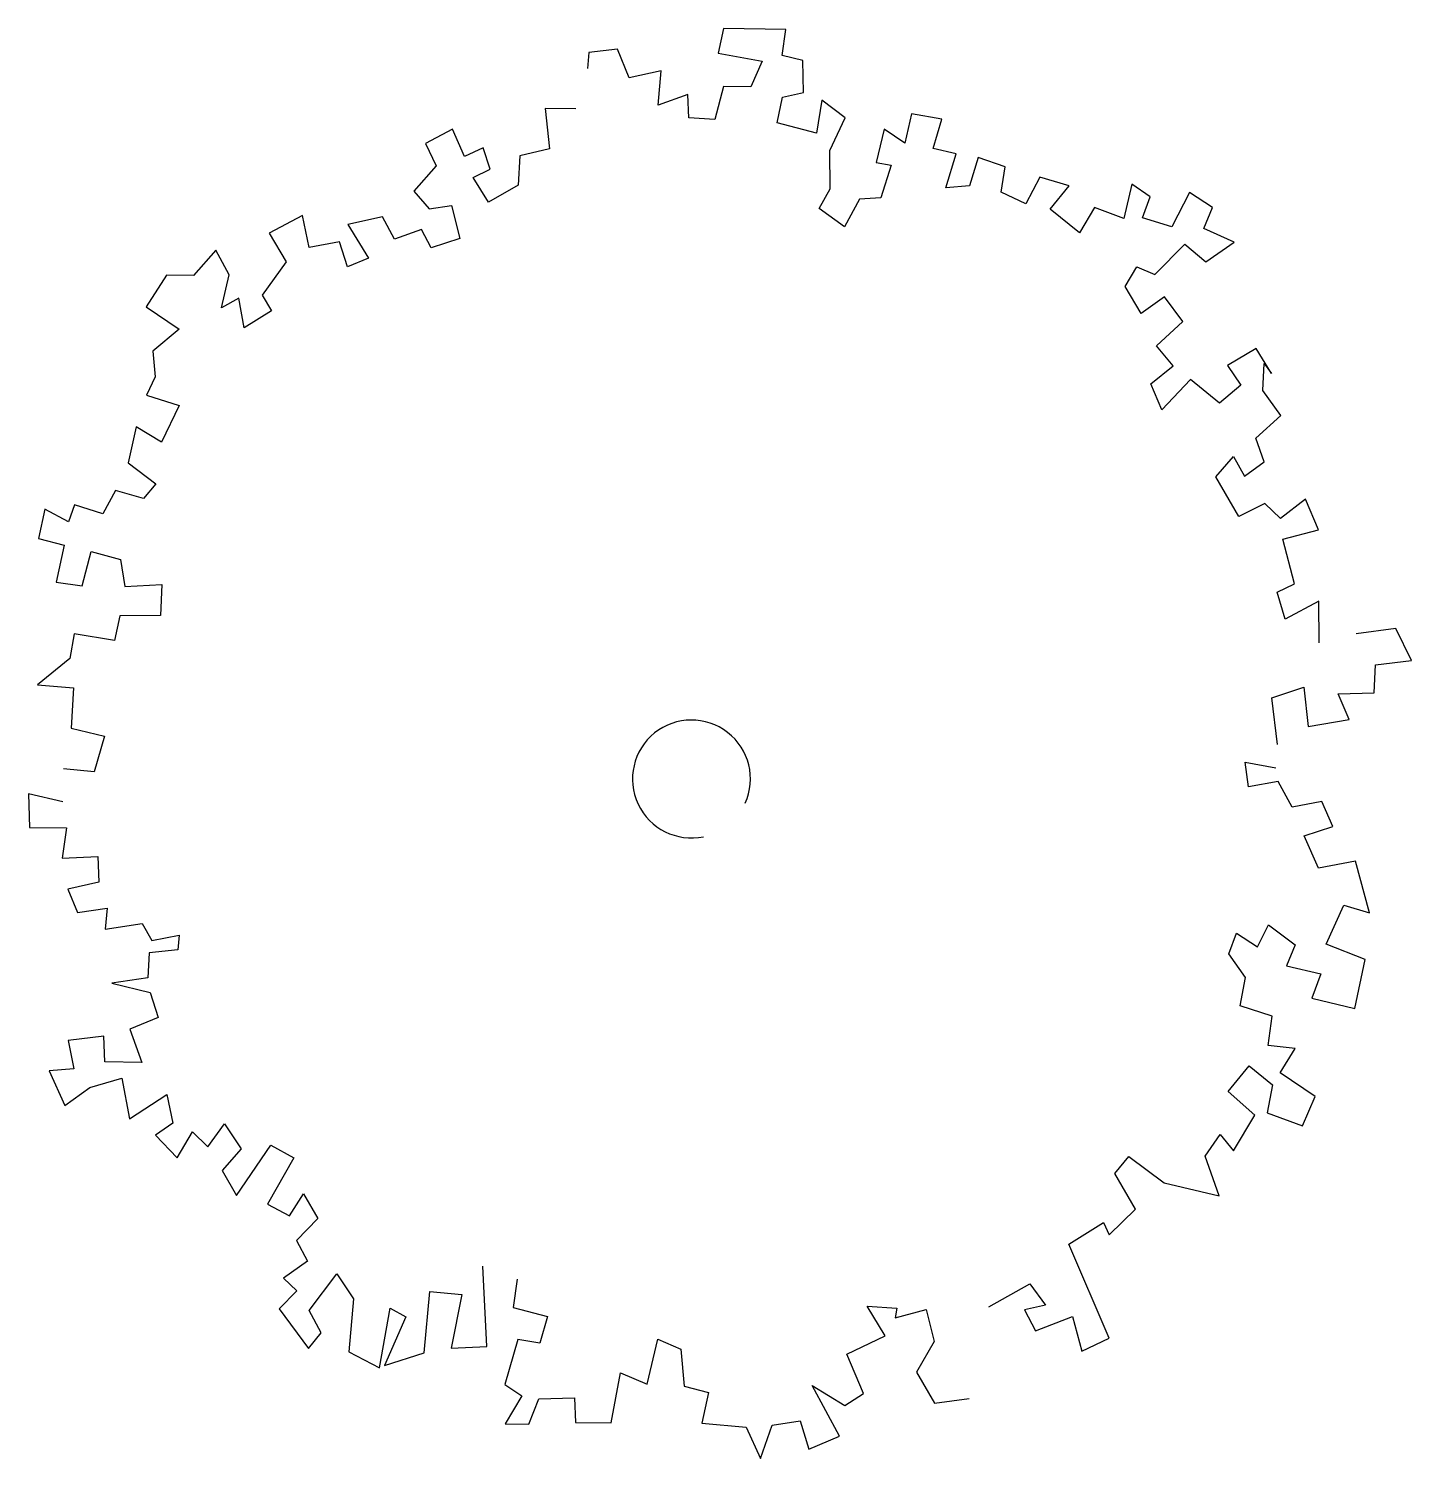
# Model space of a CAD drawing. Extents: x 62 to 1213, y 39 to 1231.
import ezdxf

# ---------------------------------------------------------------- set-up
doc = ezdxf.new("R2010")
doc.units = 0
doc.layers.get('0').update_dxf_attribs({"linetype": 'CONTINUOUS'})

msp = doc.modelspace()

# ---------------------------------------------------------------- linework, layer by layer
at = {"color": 0}
for points in [[(1136.5, 718.8), (1136.1, 753.6), (1108.1, 738.5), (1101.4, 761.1), (1115.8, 768.2), (1106.1, 805.2), (1135.8, 813), (1125, 838.5), (1104.3, 822.5), (1091.1, 834.9), (1069.6, 824.1), (1050.4, 857.2), (1065, 874.2), (1074.1, 857.7), (1090.7, 869.7), (1083.7, 889.4), (1104.4, 908.4), (1089.5, 929.1), (1090.7, 951.6), (1096.7, 943.3), (1083.8, 964), (1060, 950), (1071.1, 933.5), (1053.4, 918.5), (1029.1, 938.2), (1005.3, 913.1), (996.3, 934.6), (1014.9, 949.8), (1000.8, 966.4), (1022.8, 986.5), (1007.6, 1007.2), (988.1, 993.2), (974.9, 1015.9), (984.5, 1032.1), (999.6, 1025.7), (1024.6, 1051.1), (1041.9, 1036.3), (1065.5, 1052.6), (1040.3, 1064.1), (1047.5, 1081.5), (1028.4, 1094.1), (1013.7, 1065.6), (989.2, 1073), (995.6, 1090.4), (980.3, 1100.9), (973.7, 1072.3), (949.3, 1081.7), (936.7, 1060.6), (912.4, 1080.2), (928.2, 1099.6), (903.7, 1107), (892, 1084.6), (871.7, 1094.3), (874.9, 1115.6), (852.5, 1123.2), (845.1, 1099.6), (825.5, 1097.9), (834.1, 1126.4), (814.9, 1130.8), (822.3, 1155.2), (796.9, 1159.7), (791.3, 1135.2), (774.2, 1146.8), (767.6, 1119.2), (779.9, 1116.9), (771.3, 1089.6), (753.7, 1088.6), (741.1, 1065.4), (720, 1080.9), (729.3, 1097.2), (728.9, 1129.1), (741.6, 1156.4), (722.2, 1171), (717.7, 1143.6), (685.1, 1152.2), (689.5, 1173.5), (707.1, 1177.3), (706.3, 1204), (689.1, 1208.3), (692.3, 1229.9), (640.3, 1230.6), (635.9, 1210.2), (672.6, 1203.6), (663, 1182.1), (640.5, 1182.4), (633.1, 1155), (611.4, 1156.2), (610.8, 1175.8), (586.1, 1166.8), (588.6, 1195.4), (561.9, 1189.7), (552, 1213.5), (528.3, 1210.6), (527.2, 1197.5)], [(517.4, 1163.7), (491.9, 1164.1), (495.6, 1130.4), (470.9, 1124.6), (469.4, 1100.1), (444.6, 1086.1), (431.8, 1106.7), (446.2, 1113.5), (440.3, 1131.2), (424.7, 1124.1), (414.8, 1146.8), (392.1, 1134.8), (401.2, 1116.2), (382.5, 1095.2), (395.4, 1080.6), (413.9, 1083.3), (420.8, 1055.7), (397, 1047.9), (389, 1063.2), (366.4, 1055.3), (356.4, 1073.9), (327.7, 1067.3), (344.8, 1039.3), (327.2, 1032.2), (320.5, 1053.1), (295.5, 1048.2), (289.8, 1074.9), (262.1, 1060.1), (276.1, 1036.2), (256.1, 1008.7), (264.1, 995.4), (241.3, 981.4), (236.7, 1006), (222.3, 998), (228.8, 1025.4), (217.7, 1046.1), (199, 1025), (176.5, 1025.3), (159.7, 998.9), (187.2, 980.1), (165.3, 962), (167.1, 940.4), (159.8, 925.3), (187.2, 916.7), (172.4, 886.2), (151.3, 898.8), (144.7, 869), (167.8, 851.5), (157.4, 839.3), (134.1, 845.8), (123.6, 826.4), (100, 834), (94.9, 819.8), (75.4, 830.3), (70.1, 805.8), (91.4, 800.2), (84.8, 769.6), (106.4, 766.4), (113.8, 794.9), (138.3, 788.4), (142, 765.9), (172.8, 767.5), (171.5, 741.7), (137.6, 741.4), (133.2, 720.9), (99.6, 726.4), (96.1, 706), (69.2, 683.9), (99, 681.4), (97.3, 647.8), (125, 641.2), (116.4, 611.5), (90.7, 613.9)], [(1101.6, 634.2), (1096.9, 673.1), (1123.7, 682.1), (1127.3, 649.3), (1161.3, 655), (1152.2, 676.4), (1182.1, 677.2), (1183.3, 700.6), (1213.2, 704.2), (1200.1, 731), (1167.3, 726.5)], [(861.2, 165.7), (895.4, 184.8), (908.6, 167), (891, 163.2), (900.1, 145.8), (931, 157.7), (938.8, 128.9), (961.4, 139.7), (927.8, 217.9), (956.7, 236), (961.5, 225.6), (983.5, 247), (966.3, 276.8), (977.9, 290.9), (1007.2, 269.1), (1053.2, 258.2), (1041.4, 291.2), (1054, 309.4), (1064.9, 295.8), (1082.8, 325.4), (1060.6, 345), (1078.2, 366.4), (1097.5, 350.6), (1093.1, 327.3), (1122.5, 316.6), (1133.1, 341), (1103.8, 360.7), (1116.4, 381), (1093.9, 383.4), (1097.2, 407.9), (1070.7, 416.5), (1075.1, 440.1), (1061.1, 459.9), (1067.5, 477.1), (1084.9, 465.7), (1094.2, 484), (1116.5, 467.3), (1109.2, 449.9), (1137.8, 443.3), (1130.2, 422.9), (1166, 414.2), (1174.8, 455.1), (1142.2, 467.8), (1157, 500.3), (1178.3, 493.9), (1166.6, 537), (1135.8, 531.3), (1123.9, 558.1), (1147.7, 566), (1138.7, 586.6), (1114, 582), (1102.1, 603.5), (1077.4, 598.9), (1074.8, 619.4), (1100.2, 614.9)], [(90.3, 586.5), (61.8, 593), (62.5, 565.2), (93.2, 564.8), (89.6, 539.4), (119.5, 541), (120.1, 519.4), (94.5, 513.6), (102.4, 494.2), (127.1, 497.9), (125.6, 480.4), (156.4, 485.2), (164.4, 470.8), (187, 475.4), (185.9, 463.1), (162.2, 460.6), (161, 439.8), (131.1, 435.3), (162.9, 427.5), (169.6, 406.9), (146.1, 397.1), (155.9, 369.4), (125.2, 369.9), (124.4, 391.2), (94.8, 387.6), (99.4, 364.1), (78.9, 362.3), (91.9, 333.5), (112.6, 348.4), (139.4, 356.2), (145.9, 322.5), (176.9, 342.5), (181.8, 318.8), (167.3, 308.7), (185.5, 290), (198.1, 311.5), (211, 299), (224.8, 318.1), (238.8, 297.5), (223, 279.3), (235, 258.6), (263.4, 300.3), (282.6, 289.8), (260.7, 251.2), (278.9, 241.6), (290.6, 259.9), (302.6, 239.2), (284.8, 221.1), (293.9, 203.7), (274.1, 189.6), (285.1, 179.2), (270.5, 164), (294.9, 130.9), (305.3, 144.2), (295.3, 162.7), (318.3, 193.1), (332.3, 172.4), (328.5, 128.3), (354, 114.8), (362.9, 164.7), (376, 157.5), (358.1, 116.8), (391, 127.4), (395.9, 178.5), (422.5, 176.1), (413.6, 131.2), (443.2, 132.8), (440, 199.5)], [(468.5, 188.9), (465.3, 165.2), (493.8, 157.8), (487.4, 135.4), (469, 138.6), (458.2, 101), (472.4, 91.5), (458.6, 68.3), (478.2, 68), (486.7, 89.2), (516.2, 89.9), (517.1, 69.5), (546.7, 69), (554.6, 110.7), (576.9, 101.4), (585.7, 138.9), (604.9, 130.5), (607.6, 99.7), (628, 94.5), (622.4, 68.8), (659.2, 65.4), (671.1, 39.5), (680.8, 67.1), (704.3, 70.9), (711.3, 47.1), (736.9, 58.1), (714.1, 100.3), (741.3, 83.5), (757, 93.5), (743.1, 126.4), (774.9, 141.5), (760.1, 166.3), (784.6, 164.7), (783.3, 156.6), (809.1, 163.5), (815.8, 136.8), (801.1, 111.3), (816.2, 85.6), (844.9, 89.3)]]:
    msp.add_lwpolyline(points, dxfattribs=at)
msp.add_arc((613.7, 605.5), 49.1, 335.6629, 281.758, dxfattribs=at)

doc.saveas('drawing.dxf')
